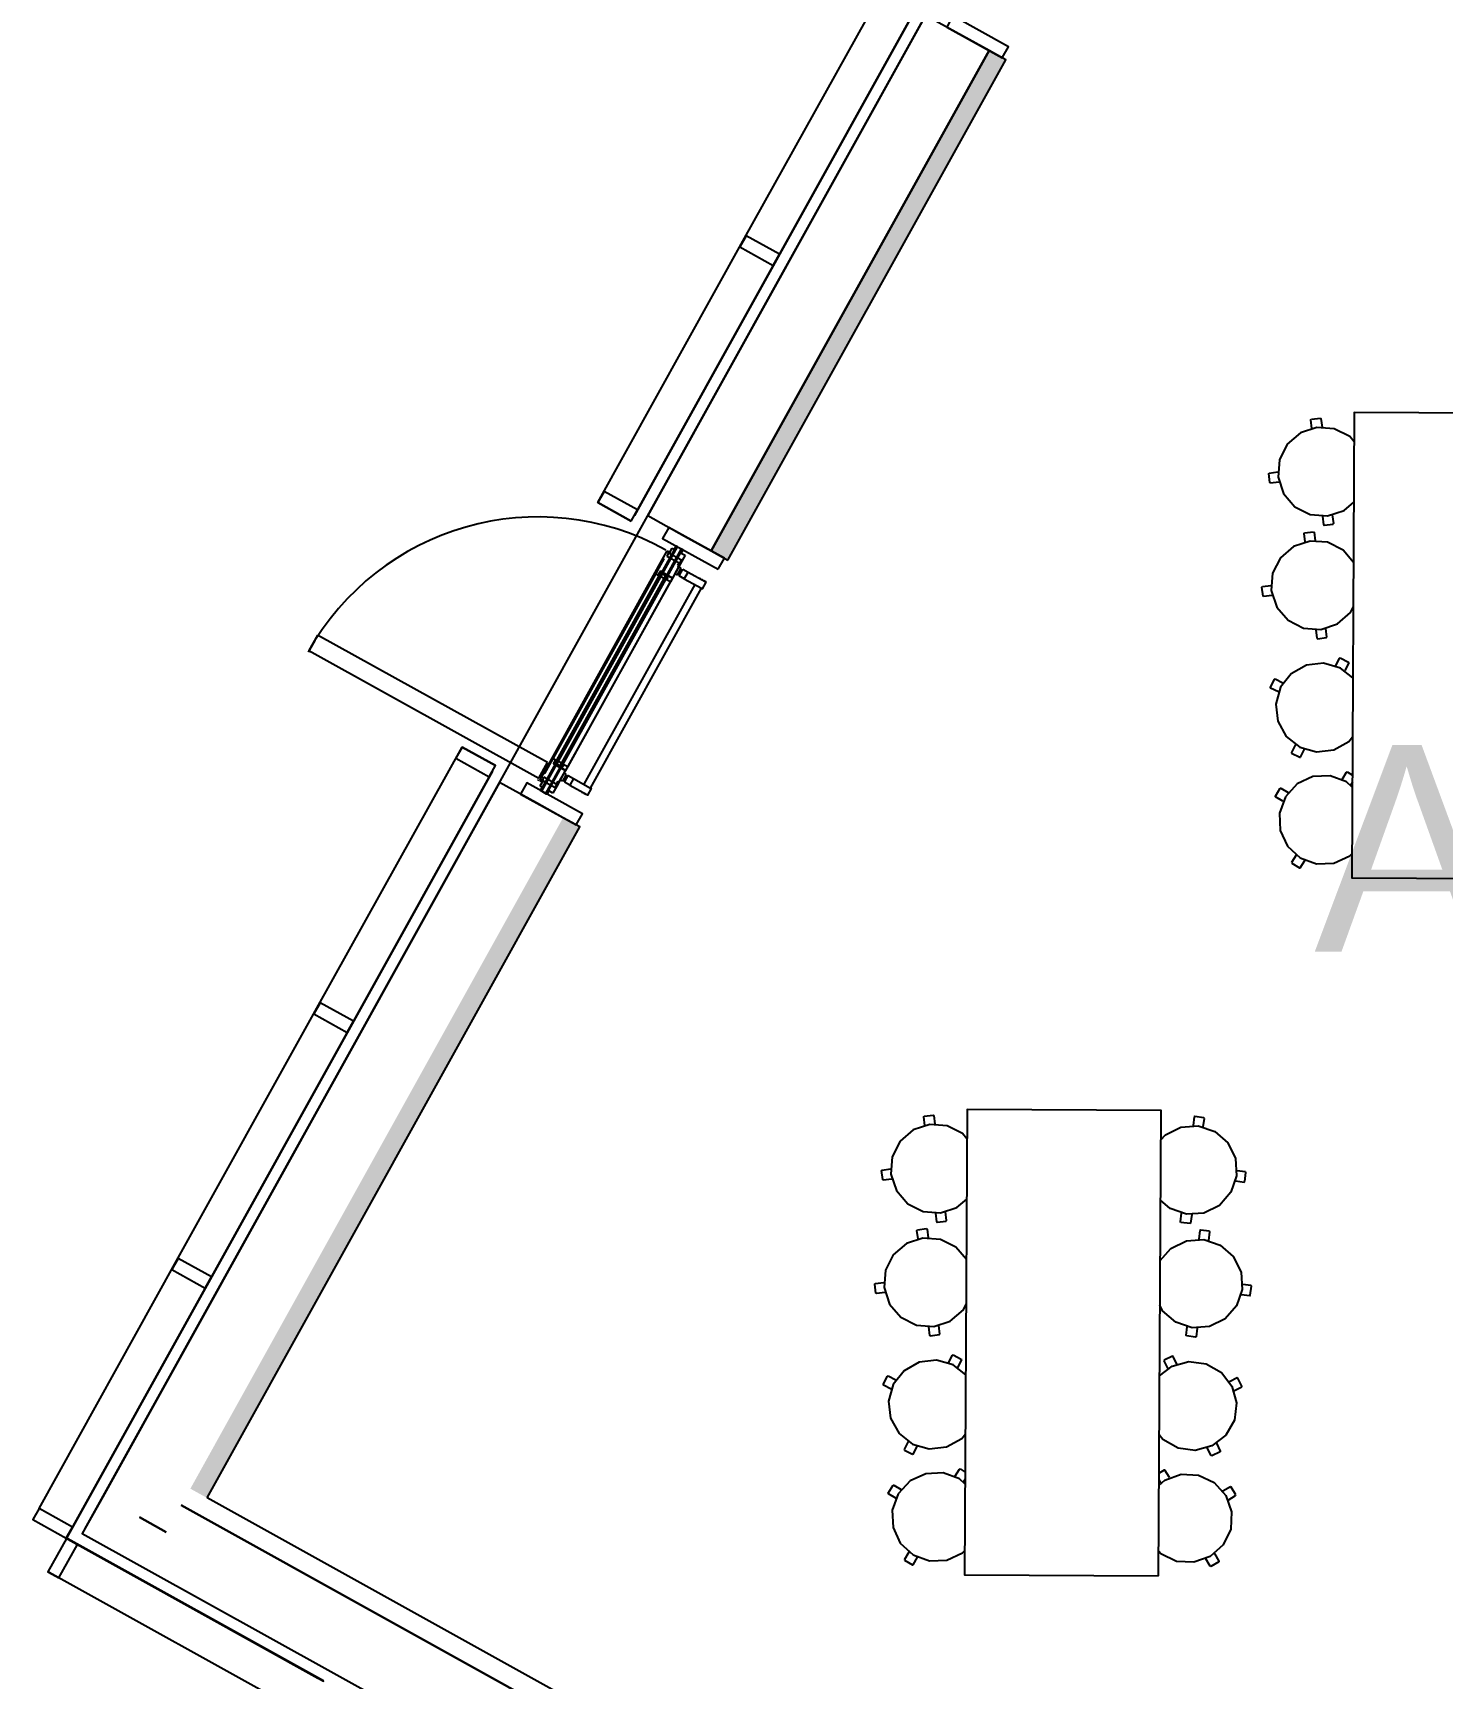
# Model space of a CAD drawing. Header units: metres. Extents: x 2.3 to 42.8, y 0.9 to 31.9.
# Drawn here: x 13.291 to 15.472, y 4.718 to 7.265 of the extents above; entities that cross this region are included whole.
import ezdxf

# ---------------------------------------------------------------- set-up
doc = ezdxf.new("R2010")
doc.units = ezdxf.units.M
for name, color, linetype in [('ARREDI', 9, 'Continuous'), ('INFISSI_VETRATE', 4, 'Continuous'), ('PARETI_STRUTTURE', 7, 'Continuous'), ('PILASTRI_SETTI', 8, 'Continuous'), ('PORTE_SCALE', 2, 'Continuous'), ('WAYFINDING_TESTI', 7, 'Continuous')]:
    doc.layers.add(name, color=color, linetype=linetype)

msp = doc.modelspace()

# ---------------------------------------------------------------- linework, layer by layer
at = {"layer": 'ARREDI'}
for points in [[(14.4419, 6.9136), (14.6617, 7.3094), (14.6614, 7.3096), (14.4416, 6.9137)], [(14.2221, 6.5177), (14.4419, 6.9136), (14.4416, 6.9137), (14.2218, 6.5179)], [(15.6323, 5.9552), (15.6361, 6.6758), (15.3361, 6.6773), (15.3323, 5.9568)], [(13.7825, 5.7259), (14.0023, 6.1218), (14.002, 6.122), (13.7821, 5.7261)], [(13.5627, 5.3301), (13.7825, 5.726), (13.7821, 5.7261), (13.5623, 5.3303)], [(15.0331, 4.876), (15.0369, 5.5965), (14.7369, 5.5981), (14.733, 4.8776)], [(13.3429, 4.9342), (13.5627, 5.3301), (13.5623, 5.3303), (13.3425, 4.9344)], [(13.345, 4.9331), (13.3429, 4.9342), (13.3427, 4.9339), (13.3448, 4.9327)], [(13.7408, 4.7133), (13.3449, 4.9331), (13.3448, 4.9327), (13.7406, 4.7129)]]:
    msp.add_lwpolyline(points, close=True, dxfattribs=at)
for points in [[(14.6617, 7.3094), (14.4419, 6.9135)], [(14.4419, 6.9136), (14.2221, 6.5177)], [(15.3359, 6.6319), (15.329, 6.6399), (15.3051, 6.652), (15.2782, 6.6541), (15.2527, 6.6457), (15.2323, 6.6282), (15.2202, 6.6042), (15.2181, 6.5774)], [(15.2689, 6.666), (15.2695, 6.6669)], [(15.2705, 6.6527), (15.2689, 6.666)], [(15.2696, 6.6669), (15.2836, 6.6686)], [(15.2836, 6.6686), (15.2845, 6.6679)], [(15.2845, 6.6679), (15.2861, 6.6546)], [(15.2036, 6.5828), (15.2043, 6.5836)], [(15.2053, 6.5687), (15.2036, 6.5828)], [(15.2043, 6.5836), (15.2176, 6.5853)], [(15.2181, 6.5774), (15.2265, 6.5518), (15.244, 6.5314), (15.268, 6.5193), (15.2948, 6.5173), (15.3203, 6.5256), (15.3354, 6.5385)], [(15.2062, 6.568), (15.2053, 6.5687)], [(15.2195, 6.5696), (15.2062, 6.568)], [(15.2869, 6.5168), (15.2885, 6.5034)], [(15.2885, 6.5034), (15.2894, 6.5028)], [(15.2894, 6.5028), (15.3035, 6.5045)], [(15.3042, 6.5053), (15.3025, 6.5187)], [(15.3035, 6.5045), (15.3041, 6.5053)], [(14.2837, 6.4655), (14.2865, 6.4707)], [(14.2865, 6.4706), (14.2949, 6.466)], [(15.3349, 6.4451), (15.3186, 6.4641), (15.2946, 6.4763), (15.2678, 6.4783), (15.2422, 6.4699), (15.2218, 6.4524), (15.2097, 6.4284), (15.2076, 6.4016)], [(15.2584, 6.4902), (15.2591, 6.4911)], [(15.26, 6.4769), (15.2584, 6.4902)], [(15.2591, 6.4911), (15.2731, 6.4928)], [(15.2732, 6.4928), (15.274, 6.4921)], [(15.274, 6.4921), (15.2756, 6.4788)], [(14.2548, 6.4275), (14.2677, 6.4509)], [(14.2663, 6.4517), (14.2727, 6.4632)], [(14.2677, 6.4509), (14.2663, 6.4517)], [(14.2757, 6.4616), (14.2721, 6.455)], [(14.2721, 6.455), (14.291, 6.4445)], [(14.2727, 6.4632), (14.2757, 6.4616)], [(14.2742, 6.4589), (14.2756, 6.4615)], [(14.2754, 6.4583), (14.2742, 6.4589)], [(14.2768, 6.4608), (14.2754, 6.4583)], [(14.2756, 6.4615), (14.2768, 6.4608)], [(14.2759, 6.4592), (14.2804, 6.4673)], [(14.2947, 6.4488), (14.2759, 6.4592)], [(14.2804, 6.4673), (14.2837, 6.4655)], [(14.2904, 6.4435), (14.2917, 6.4458)], [(14.2912, 6.4426), (14.2947, 6.4488)], [(14.2927, 6.4453), (14.2914, 6.443)], [(14.2917, 6.4458), (14.2927, 6.4453)], [(14.3003, 6.4562), (14.2924, 6.4419)], [(14.2933, 6.4601), (14.3003, 6.4562)], [(14.2548, 6.4275), (14.2586, 6.4254), (14.2606, 6.429)], [(14.262, 6.4314), (14.2586, 6.4254)], [(14.26, 6.4246), (14.2586, 6.4254)], [(14.262, 6.4282), (14.26, 6.4246)], [(14.2606, 6.429), (14.262, 6.4282)], [(14.2808, 6.421), (14.262, 6.4315)], [(14.2675, 6.4203), (14.2627, 6.4229)], [(14.2652, 6.4274), (14.27, 6.4247)], [(14.27, 6.4247), (14.2675, 6.4203)], [(14.2714, 6.4184), (14.2748, 6.4244)], [(14.273, 6.4213), (14.2714, 6.4183)], [(14.272, 6.4218), (14.273, 6.4213)], [(14.2748, 6.4244), (14.2808, 6.421)], [(14.2808, 6.421), (14.2775, 6.4151)], [(14.2909, 6.4392), (14.2808, 6.421)], [(14.2847, 6.428), (14.2904, 6.4383)], [(14.2938, 6.4364), (14.2881, 6.4261), (14.2847, 6.428)], [(14.291, 6.4445), (14.2887, 6.4404)], [(14.2887, 6.4404), (14.2909, 6.4392)], [(14.2914, 6.443), (14.2904, 6.4435)], [(14.2904, 6.4383), (14.2938, 6.4364)], [(14.2924, 6.4419), (14.2912, 6.4426)], [(14.2912, 6.4243), (14.297, 6.4347)], [(14.2991, 6.42), (14.2912, 6.4243)], [(14.297, 6.4347), (14.3049, 6.4303)], [(14.2991, 6.42), (14.3049, 6.4303), (14.3313, 6.4156), (14.3323, 6.4151), (14.3329, 6.4147), (14.3331, 6.4146)], [(14.2991, 6.42), (14.3256, 6.4053), (14.3266, 6.4047), (14.3272, 6.4044), (14.3274, 6.4043), (14.3331, 6.4146)], [(14.3286, 6.4171), (14.327, 6.418), (14.3254, 6.4189), (14.3239, 6.4197), (14.3227, 6.4204)], [(14.3153, 6.411), (14.1436, 6.1016)], [(14.1539, 6.0959), (14.3257, 6.4052)], [(14.2714, 6.4183), (14.2704, 6.4189)], [(14.2775, 6.4151), (14.2714, 6.4184)], [(14.3323, 6.4151), (14.3313, 6.4156), (14.3301, 6.4163), (14.3292, 6.4168)], [(15.1931, 6.407), (15.1938, 6.4079)], [(15.1948, 6.3929), (15.1931, 6.407)], [(15.1938, 6.4079), (15.2071, 6.4095)], [(15.2076, 6.4016), (15.216, 6.3761), (15.2335, 6.3557), (15.2575, 6.3435), (15.2843, 6.3415), (15.3099, 6.3499), (15.3303, 6.3674), (15.3345, 6.3757)], [(15.1957, 6.3922), (15.1948, 6.3929)], [(15.209, 6.3939), (15.1957, 6.3922)], [(15.2764, 6.341), (15.278, 6.3277)], [(15.278, 6.3277), (15.2789, 6.327)], [(15.2789, 6.327), (15.293, 6.3287)], [(15.2937, 6.3296), (15.2921, 6.3429)], [(15.293, 6.3287), (15.2937, 6.3296)], [(15.3073, 6.2849), (15.3134, 6.2968)], [(15.3134, 6.2968), (15.3144, 6.2972)], [(15.3144, 6.2972), (15.3271, 6.2907)], [(15.3339, 6.2663), (15.3145, 6.2817), (15.2886, 6.289), (15.2619, 6.2859), (15.2384, 6.2729), (15.2218, 6.2518)], [(15.3274, 6.2897), (15.3213, 6.2777)], [(15.3271, 6.2907), (15.3274, 6.2897)], [(15.2063, 6.2517), (15.2127, 6.2643)], [(15.2066, 6.2507), (15.2063, 6.2517)], [(15.2186, 6.2446), (15.2066, 6.2507)], [(15.2127, 6.2643), (15.2138, 6.2647)], [(15.2138, 6.2647), (15.2257, 6.2586)], [(15.2218, 6.2518), (15.2144, 6.2259), (15.2175, 6.1992), (15.2306, 6.1757), (15.2517, 6.159), (15.2776, 6.1517), (15.3043, 6.1548), (15.3278, 6.1679), (15.3334, 6.1751)], [(14.0831, 6.1184), (14.0961, 6.1418)], [(14.0961, 6.1418), (14.1, 6.1396)], [(14.0966, 6.1335), (14.1, 6.1396), (14.1014, 6.1388)], [(14.098, 6.136), (14.1, 6.1396)], [(15.2449, 6.163), (15.2388, 6.1511)], [(15.2388, 6.1511), (15.2391, 6.15)], [(15.2391, 6.15), (15.2517, 6.1436)], [(15.2517, 6.1436), (15.2528, 6.1439)], [(15.2528, 6.1439), (15.2589, 6.1558)], [(14.0023, 6.1218), (13.7825, 5.7259)], [(14.0753, 6.1076), (14.0817, 6.1192)], [(14.0817, 6.1192), (14.0831, 6.1184)], [(14.0966, 6.1335), (14.1154, 6.1231)], [(14.0994, 6.1353), (14.098, 6.136)], [(14.1014, 6.1388), (14.0994, 6.1353)], [(14.1065, 6.1303), (14.1017, 6.1329)], [(14.1042, 6.1374), (14.109, 6.1348)], [(14.1053, 6.1049), (14.1154, 6.1231), (14.1093, 6.1265)], [(14.109, 6.1348), (14.1065, 6.1303)], [(14.1072, 6.1083), (14.1129, 6.1187), (14.1164, 6.1168)], [(14.1093, 6.1265), (14.1126, 6.1324)], [(14.1111, 6.1296), (14.1101, 6.1301)], [(14.1164, 6.1168), (14.1106, 6.1064)], [(14.1127, 6.1325), (14.1111, 6.1296)], [(14.1117, 6.1331), (14.1127, 6.1325)], [(14.1126, 6.1324), (14.1187, 6.1291)], [(14.1138, 6.1047), (14.1195, 6.115), (14.1274, 6.1106)], [(14.1187, 6.1291), (14.1154, 6.1231)], [(15.333, 6.0971), (15.3241, 6.1053), (15.2989, 6.1146), (15.272, 6.1135), (15.2476, 6.1021), (15.2294, 6.0823)], [(15.3171, 6.109), (15.3241, 6.1205)], [(15.3241, 6.1205), (15.3252, 6.1208)], [(15.3252, 6.1208), (15.3331, 6.1159)], [(14.0783, 6.106), (14.0753, 6.1076)], [(14.0759, 6.099), (14.0804, 6.1071)], [(14.0792, 6.0972), (14.0759, 6.099)], [(14.0763, 6.092), (14.0792, 6.0972)], [(14.0846, 6.0874), (14.0763, 6.092)], [(14.0819, 6.1125), (14.0783, 6.106)], [(14.0783, 6.1061), (14.0797, 6.1086)], [(14.0795, 6.1055), (14.0783, 6.1061)], [(14.0809, 6.108), (14.0795, 6.1055)], [(14.0797, 6.1087), (14.0809, 6.108)], [(14.0804, 6.1071), (14.0991, 6.0966)], [(14.1008, 6.102), (14.0819, 6.1125)], [(14.0958, 6.0879), (14.0888, 6.0918)], [(14.1038, 6.1022), (14.0958, 6.0879)], [(14.0992, 6.0966), (14.1026, 6.1028)], [(14.1001, 6.1007), (14.1014, 6.103)], [(14.1011, 6.1002), (14.1001, 6.1007)], [(14.1031, 6.1062), (14.1008, 6.102)], [(14.1024, 6.1025), (14.1011, 6.1002)], [(14.1014, 6.103), (14.1024, 6.1025)], [(14.1026, 6.1028), (14.1038, 6.1022)], [(14.1053, 6.1049), (14.1031, 6.1062)], [(14.1106, 6.1064), (14.1072, 6.1084)], [(14.1274, 6.1106), (14.1217, 6.1003), (14.1138, 6.1047)], [(14.1217, 6.1003), (14.1481, 6.0856), (14.1491, 6.0851), (14.1497, 6.0847), (14.1499, 6.0846), (14.1557, 6.0949)], [(14.1274, 6.1106), (14.1539, 6.0959), (14.1549, 6.0954), (14.1555, 6.095), (14.1557, 6.0949)], [(14.1394, 6.0904), (14.1407, 6.0897), (14.1422, 6.0889), (14.1438, 6.088), (14.1454, 6.0871), (14.1469, 6.0863), (14.1481, 6.0856), (14.1491, 6.0851)], [(15.214, 6.0834), (15.2214, 6.0956)], [(15.2214, 6.0955), (15.2224, 6.0958)], [(15.2224, 6.0958), (15.2339, 6.0888)], [(15.3331, 6.1049), (15.3306, 6.1009)], [(15.2142, 6.0824), (15.214, 6.0834)], [(15.2257, 6.0754), (15.2142, 6.0824)], [(15.2294, 6.0823), (15.2202, 6.0571), (15.2213, 6.0302), (15.2326, 6.0058), (15.2524, 5.9876), (15.2777, 5.9784), (15.3045, 5.9795), (15.3289, 5.9909), (15.3325, 5.9947)], [(15.2459, 5.9921), (15.2389, 5.9807)], [(15.2389, 5.9807), (15.2392, 5.9796)], [(15.2392, 5.9796), (15.2513, 5.9722)], [(15.2513, 5.9722), (15.2524, 5.9725)], [(15.2524, 5.9725), (15.2594, 5.9839)], [(13.7825, 5.7259), (13.5627, 5.3301)], [(14.6696, 5.5868), (14.6703, 5.5876)], [(14.6712, 5.5735), (14.6696, 5.5868)], [(14.6703, 5.5876), (14.6844, 5.5894)], [(14.6844, 5.5893), (14.6853, 5.5887)], [(14.6853, 5.5887), (14.6869, 5.5753)], [(15.0884, 5.5865), (15.0867, 5.5732)], [(15.0893, 5.5872), (15.0884, 5.5865)], [(15.1034, 5.5853), (15.0893, 5.5872)], [(15.1023, 5.5711), (15.104, 5.5844)], [(15.104, 5.5844), (15.1034, 5.5853)], [(14.7366, 5.5527), (14.7298, 5.5607), (14.7058, 5.5728), (14.679, 5.5748), (14.6535, 5.5665), (14.6331, 5.549), (14.6209, 5.525), (14.6189, 5.4982)], [(15.0367, 5.5511), (15.0436, 5.559), (15.0677, 5.5709), (15.0945, 5.5726), (15.12, 5.564), (15.1402, 5.5463), (15.1521, 5.5221), (15.1538, 5.4953)], [(14.6044, 5.5036), (14.6051, 5.5044)], [(14.6061, 5.4895), (14.6044, 5.5036)], [(14.6051, 5.5044), (14.6184, 5.506)], [(15.1677, 5.5014), (15.1544, 5.5032)], [(14.607, 5.4888), (14.6061, 5.4895)], [(14.6203, 5.4904), (14.6069, 5.4888)], [(14.6189, 5.4982), (14.6273, 5.4726), (14.6448, 5.4522), (14.6688, 5.4401), (14.6956, 5.438), (14.7211, 5.4464), (14.7362, 5.4593)], [(15.1538, 5.4953), (15.1452, 5.4699), (15.1275, 5.4496), (15.1033, 5.4378), (15.0765, 5.436), (15.0511, 5.4446), (15.0362, 5.4577)], [(15.1524, 5.4876), (15.1657, 5.4858)], [(15.1657, 5.4858), (15.1666, 5.4865)], [(15.1666, 5.4865), (15.1684, 5.5005)], [(15.1684, 5.5005), (15.1677, 5.5014)], [(14.6877, 5.4375), (14.6893, 5.4242)], [(14.7049, 5.4261), (14.7033, 5.4394)], [(14.7042, 5.4252), (14.7049, 5.4261)], [(15.067, 5.4242), (15.0688, 5.4375)], [(15.0844, 5.4354), (15.0826, 5.4221)], [(14.6592, 5.411), (14.6598, 5.4119)], [(14.6608, 5.3977), (14.6592, 5.411)], [(14.6598, 5.4119), (14.6739, 5.4136)], [(14.6739, 5.4136), (14.6748, 5.4129)], [(14.6748, 5.4129), (14.6764, 5.3996)], [(14.6893, 5.4242), (14.6902, 5.4235)], [(14.6902, 5.4235), (14.7042, 5.4252)], [(15.0677, 5.4233), (15.067, 5.4242)], [(15.0818, 5.4214), (15.0677, 5.4233)], [(15.0826, 5.4221), (15.0818, 5.4214)], [(15.097, 5.4106), (15.0953, 5.3973)], [(15.0979, 5.4113), (15.097, 5.4106)], [(15.112, 5.4095), (15.0979, 5.4113)], [(15.1109, 5.3953), (15.1126, 5.4086)], [(15.1126, 5.4086), (15.1119, 5.4095)], [(14.7356, 5.3659), (14.7193, 5.3849), (14.6954, 5.397), (14.6685, 5.3991), (14.643, 5.3907), (14.6226, 5.3732), (14.6105, 5.3492), (14.6084, 5.3224)], [(15.0357, 5.3643), (15.0522, 5.3831), (15.0763, 5.395), (15.1031, 5.3968), (15.1286, 5.3881), (15.1488, 5.3704), (15.1607, 5.3463), (15.1624, 5.3194)], [(13.5627, 5.3301), (13.3429, 4.9342)], [(14.5939, 5.3278), (14.5946, 5.3287)], [(14.5956, 5.3137), (14.5939, 5.3278)], [(14.5946, 5.3287), (14.6079, 5.3303)], [(15.1763, 5.3256), (15.163, 5.3273)], [(15.1751, 5.3106), (15.177, 5.3247)], [(15.177, 5.3247), (15.1763, 5.3256)], [(14.5965, 5.313), (14.5956, 5.3137)], [(14.6098, 5.3146), (14.5965, 5.313)], [(14.6084, 5.3224), (14.6168, 5.2969), (14.6343, 5.2765), (14.6583, 5.2643), (14.6851, 5.2623), (14.7106, 5.2706), (14.731, 5.2881), (14.7353, 5.2965)], [(15.1624, 5.3194), (15.1538, 5.294), (15.1361, 5.2738), (15.1119, 5.2619), (15.0851, 5.2601), (15.0597, 5.2688), (15.0394, 5.2865), (15.0353, 5.2949)], [(15.161, 5.3117), (15.1743, 5.3099)], [(15.1743, 5.3099), (15.1752, 5.3106)], [(14.6772, 5.2618), (14.6788, 5.2484)], [(14.6788, 5.2485), (14.6797, 5.2478)], [(14.6797, 5.2478), (14.6938, 5.2495)], [(14.6945, 5.2503), (14.6928, 5.2636)], [(14.6938, 5.2495), (14.6944, 5.2503)], [(15.0756, 5.2483), (15.0774, 5.2616)], [(15.0763, 5.2474), (15.0756, 5.2483)], [(15.093, 5.2595), (15.0912, 5.2463)], [(15.0904, 5.2456), (15.0763, 5.2474)], [(15.0912, 5.2462), (15.0904, 5.2456)], [(14.7347, 5.1871), (14.7153, 5.2025), (14.6894, 5.2098), (14.6627, 5.2067), (14.6392, 5.1936), (14.6225, 5.1725)], [(14.708, 5.2057), (14.7142, 5.2176)], [(14.7142, 5.2176), (14.7152, 5.218)], [(14.7152, 5.218), (14.7278, 5.2115)], [(14.7282, 5.2104), (14.7221, 5.1985)], [(14.7278, 5.2115), (14.7282, 5.2104)], [(15.0347, 5.1855), (15.0543, 5.2007), (15.0802, 5.2078), (15.1069, 5.2043), (15.1303, 5.191), (15.1467, 5.1698)], [(15.0418, 5.2098), (15.0415, 5.2088)], [(15.0415, 5.2088), (15.0475, 5.1968)], [(15.0545, 5.2161), (15.0418, 5.2098)], [(15.0556, 5.2158), (15.0545, 5.2161)], [(15.0616, 5.2038), (15.0556, 5.2158)], [(14.6071, 5.1725), (14.6135, 5.1851)], [(14.6074, 5.1714), (14.6071, 5.1725)], [(14.6193, 5.1653), (14.6074, 5.1714)], [(14.6135, 5.1851), (14.6146, 5.1855)], [(14.6146, 5.1855), (14.6265, 5.1794)], [(14.6225, 5.1725), (14.6152, 5.1467), (14.6183, 5.12), (14.6314, 5.0965), (14.6525, 5.0798), (14.6783, 5.0725), (14.7051, 5.0756), (14.7285, 5.0887), (14.7342, 5.0959)], [(15.1548, 5.1826), (15.1428, 5.1766)], [(15.1559, 5.1822), (15.1548, 5.1826)], [(15.1622, 5.1695), (15.1559, 5.1822)], [(15.1467, 5.1697), (15.1538, 5.1438), (15.1504, 5.1171), (15.137, 5.0938), (15.1158, 5.0773), (15.0898, 5.0703), (15.0632, 5.0737), (15.0398, 5.087), (15.0342, 5.0942)], [(15.1498, 5.1625), (15.1618, 5.1685)], [(15.1618, 5.1685), (15.1622, 5.1695)], [(14.6457, 5.0838), (14.6396, 5.0719)], [(14.6396, 5.0719), (14.6399, 5.0708)], [(14.6399, 5.0708), (14.6525, 5.0644)], [(14.6536, 5.0647), (14.6597, 5.0766)], [(15.1145, 5.0622), (15.1085, 5.0742)], [(15.1226, 5.0813), (15.1286, 5.0693)], [(14.6525, 5.0644), (14.6536, 5.0647)], [(15.1156, 5.0619), (15.1145, 5.0622)], [(15.1283, 5.0682), (15.1156, 5.0619)], [(15.1286, 5.0693), (15.1283, 5.0682)], [(14.7338, 5.0179), (14.7249, 5.0261), (14.6996, 5.0354), (14.6728, 5.0342), (14.6484, 5.0229), (14.6302, 5.0031)], [(14.7179, 5.0298), (14.7249, 5.0413)], [(14.7249, 5.0413), (14.726, 5.0415)], [(14.726, 5.0415), (14.7339, 5.0367)], [(14.7338, 5.0257), (14.7314, 5.0216)], [(15.0338, 5.0163), (15.0428, 5.0244), (15.0681, 5.0334), (15.095, 5.032), (15.1193, 5.0204), (15.1372, 5.0004)], [(15.0419, 5.0399), (15.0339, 5.0351)], [(15.0339, 5.0241), (15.0363, 5.02)], [(15.043, 5.0396), (15.0419, 5.0399)], [(15.0498, 5.0281), (15.043, 5.0396)], [(14.6148, 5.0042), (14.6221, 5.0163)], [(14.615, 5.0031), (14.6148, 5.0042)], [(14.6265, 4.9962), (14.615, 5.0031)], [(14.6302, 5.0031), (14.621, 4.9779), (14.6221, 4.951), (14.6334, 4.9266), (14.6532, 4.9084), (14.6784, 4.8992), (14.7053, 4.9003), (14.7297, 4.9116), (14.7332, 4.9155)], [(14.6221, 5.0163), (14.6232, 5.0166)], [(14.6232, 5.0166), (14.6347, 5.0096)], [(15.1372, 5.0004), (15.1462, 4.9751), (15.1448, 4.9482), (15.1332, 4.924), (15.1132, 4.906), (15.0879, 4.897), (15.061, 4.8984), (15.0368, 4.91), (15.0333, 4.9139)], [(15.1444, 5.0138), (15.1328, 5.0069)], [(15.1409, 4.9934), (15.1524, 5.0003)], [(15.1454, 5.0135), (15.1444, 5.0138)], [(15.1527, 5.0014), (15.1454, 5.0135)], [(15.1524, 5.0003), (15.1527, 5.0014)], [(13.3427, 4.9339), (13.3429, 4.9342)], [(13.345, 4.9331), (13.7408, 4.7133)], [(14.6467, 4.9129), (14.6397, 4.9015)], [(14.6397, 4.9015), (14.64, 4.9004)], [(14.64, 4.9004), (14.6521, 4.893)], [(14.6521, 4.893), (14.6532, 4.8933)], [(14.6532, 4.8933), (14.6601, 4.9047)], [(15.1131, 4.8908), (15.1063, 4.9023)], [(15.1264, 4.8978), (15.1142, 4.8905)], [(15.1198, 4.9104), (15.1266, 4.8989)], [(15.1266, 4.8989), (15.1264, 4.8978)], [(15.1142, 4.8905), (15.1131, 4.8908)]]:
    msp.add_lwpolyline(points, dxfattribs=at)
at = {"layer": 'INFISSI_VETRATE'}
for points in [[(14.2768, 6.4336), (14.2809, 6.4377)], [(14.2525, 6.4093), (14.2586, 6.4154)], [(14.242, 6.371), (14.2461, 6.3751)], [(14.2177, 6.3467), (14.2238, 6.3528)], [(14.2073, 6.3084), (14.2113, 6.3125)], [(14.183, 6.2841), (14.1891, 6.2902)], [(14.1725, 6.2458), (14.1766, 6.2499)], [(14.1482, 6.2215), (14.1543, 6.2276)], [(14.1135, 6.1589), (14.1195, 6.165)], [(14.1378, 6.1832), (14.1418, 6.1873)], [(14.103, 6.1206), (14.1071, 6.1247)], [(14.0787, 6.0963), (14.0848, 6.1024)]]:
    msp.add_lwpolyline(points, dxfattribs=at)
at = {"layer": 'PARETI_STRUTTURE'}
for points in [[(13.371, 4.9483), (15.4413, 8.677)], [(14.3899, 6.9424), (14.6145, 7.3469)], [(14.7296, 7.2605), (14.6724, 7.2922), (14.2424, 6.5177), (14.2995, 6.486)], [(14.6566, 7.301), (14.4463, 6.9224)], [(14.3408, 6.463), (14.7709, 7.2376), (14.7296, 7.2605)], [(14.1653, 6.5379), (14.3899, 6.9424)], [(14.4368, 6.9051), (14.2265, 6.5265)], [(14.217, 6.5093), (14.1653, 6.5379)], [(14.2865, 6.4706), (14.0763, 6.092), (14.0792, 6.0972)], [(14.0784, 6.0908), (14.2886, 6.4695), (14.2865, 6.4706), (14.2962, 6.4653)], [(14.2837, 6.4655), (14.2865, 6.4707)], [(14.2995, 6.486), (14.3408, 6.463)], [(14.0753, 6.1076), (14.2727, 6.4632)], [(14.0846, 6.0874), (14.2948, 6.4661)], [(14.0859, 6.0866), (14.2962, 6.4653), (14.2933, 6.4601)], [(14.3003, 6.4562), (14.0958, 6.0879)], [(14.2727, 6.4632), (14.2768, 6.4609)], [(14.2768, 6.4609), (14.2804, 6.4673)], [(14.2804, 6.4673), (14.2837, 6.4655)], [(14.2933, 6.4601), (14.3003, 6.4562)], [(14.2968, 6.4649), (14.294, 6.4598)], [(14.2948, 6.4661), (14.2962, 6.4653)], [(14.2572, 6.4319), (14.0937, 6.1374)], [(14.2625, 6.4289), (14.099, 6.1345)], [(14.099, 6.1345), (14.2625, 6.4289)], [(14.27, 6.4247), (14.1065, 6.1303), (14.1079, 6.1295)], [(14.2714, 6.424), (14.27, 6.4247), (14.1065, 6.1303)], [(14.2714, 6.424), (14.27, 6.4247)], [(14.2774, 6.415), (14.1187, 6.1292)], [(13.7316, 6.3327), (13.7182, 6.3086)], [(14.0872, 6.1352), (13.7316, 6.3327)], [(13.7182, 6.3086), (14.0738, 6.1111)], [(13.7305, 5.7548), (13.9551, 6.1593)], [(13.9551, 6.1593), (14.0067, 6.1306)], [(14.0738, 6.1111), (14.0872, 6.1352)], [(14.1079, 6.1295), (14.1065, 6.1303)], [(14.0702, 6.0729), (14.013, 6.1046), (13.3989, 4.9986)], [(13.9972, 6.1134), (13.7869, 5.7347)], [(14.0725, 6.1075), (14.0733, 6.1089)], [(14.0794, 6.1054), (14.0753, 6.1076)], [(14.0759, 6.099), (14.0794, 6.1054)], [(14.0792, 6.0972), (14.0759, 6.099)], [(14.0846, 6.0874), (14.0859, 6.0866), (14.0763, 6.092)], [(14.0784, 6.0908), (14.0763, 6.092)], [(14.0888, 6.0918), (14.0859, 6.0866)], [(14.0895, 6.0914), (14.0866, 6.0863)], [(14.0958, 6.0879), (14.0888, 6.0918)], [(14.1115, 6.0499), (14.0702, 6.0729)], [(13.5604, 4.9967), (14.1373, 6.0356), (14.1115, 6.0499)], [(13.5107, 5.3589), (13.7305, 5.7548)], [(13.7774, 5.7175), (13.5671, 5.3389)], [(13.3005, 4.9803), (13.5107, 5.3589)], [(13.5576, 5.3217), (13.3521, 4.9516)], [(13.3989, 4.9986), (13.3672, 4.9414), (14.1369, 4.5141), (14.1686, 4.5712)], [(13.5203, 4.9852), (14.1915, 4.6125), (14.2059, 4.6383), (13.5604, 4.9967)], [(13.3521, 4.9516), (13.3005, 4.9803)], [(14.1915, 4.6125), (13.5203, 4.9852)], [(13.456, 4.9669), (13.4973, 4.9439)], [(13.4973, 4.9439), (13.456, 4.9669)], [(13.3599, 4.9243), (13.732, 4.7177)], [(13.712, 4.6613), (13.3161, 4.8811)]]:
    msp.add_lwpolyline(points, dxfattribs=at)
for points in [[(14.7912, 7.2263), (14.8008, 7.2435), (14.7147, 7.2913), (14.7052, 7.274)], [(14.3666, 6.4487), (14.7967, 7.2232), (14.7709, 7.2376), (14.3408, 6.463)], [(14.4368, 6.9051), (14.4463, 6.9223), (14.3947, 6.951), (14.3851, 6.9338)], [(14.217, 6.5093), (14.2265, 6.5265), (14.1749, 6.5551), (14.1653, 6.5379)], [(14.3516, 6.4345), (14.3612, 6.4517), (14.2751, 6.4995), (14.2655, 6.4823)], [(13.9972, 6.1134), (14.0067, 6.1306), (13.9551, 6.1593), (13.9455, 6.1421)], [(14.1318, 6.0387), (14.1414, 6.0559), (14.0553, 6.1037), (14.0457, 6.0864)], [(13.7774, 5.7175), (13.7869, 5.7347), (13.7353, 5.7634), (13.7257, 5.7462)], [(13.5576, 5.3217), (13.5671, 5.3389), (13.5155, 5.3675), (13.5059, 5.3503)], [(13.3425, 4.9344), (13.3521, 4.9516), (13.3005, 4.9803), (13.2909, 4.9631)], [(13.3599, 4.9243), (13.3427, 4.9339), (13.314, 4.8822), (13.3312, 4.8727)]]:
    msp.add_lwpolyline(points, close=True, dxfattribs=at)
at = {"layer": 'PILASTRI_SETTI'}
for points in [[(14.3666, 6.4487), (14.7967, 7.2232), (14.3408, 6.463), (14.7709, 7.2376)], [(14.0784, 6.0908), (14.2886, 6.4695), (14.0763, 6.092), (14.2865, 6.4706)], [(14.0859, 6.0866), (14.2962, 6.4653), (14.0846, 6.0874), (14.2948, 6.4661)], [(13.5604, 4.9967), (14.1373, 6.0356), (13.5346, 5.011), (14.1115, 6.0499)]]:
    msp.add_solid(points, dxfattribs=at)
at = {"layer": 'PORTE_SCALE'}
msp.add_arc((14.0729, 6.1082), 0.4074, 60.9604, 150.9585, dxfattribs=at)

# ---------------------------------------------------------------- texts
at = {"layer": 'WAYFINDING_TESTI', "insert": (17.2, 6), "char_height": 0.32, "attachment_point": 5}
msp.add_mtext('AULA INSEGNANTI', dxfattribs=at)

doc.saveas('drawing.dxf')
